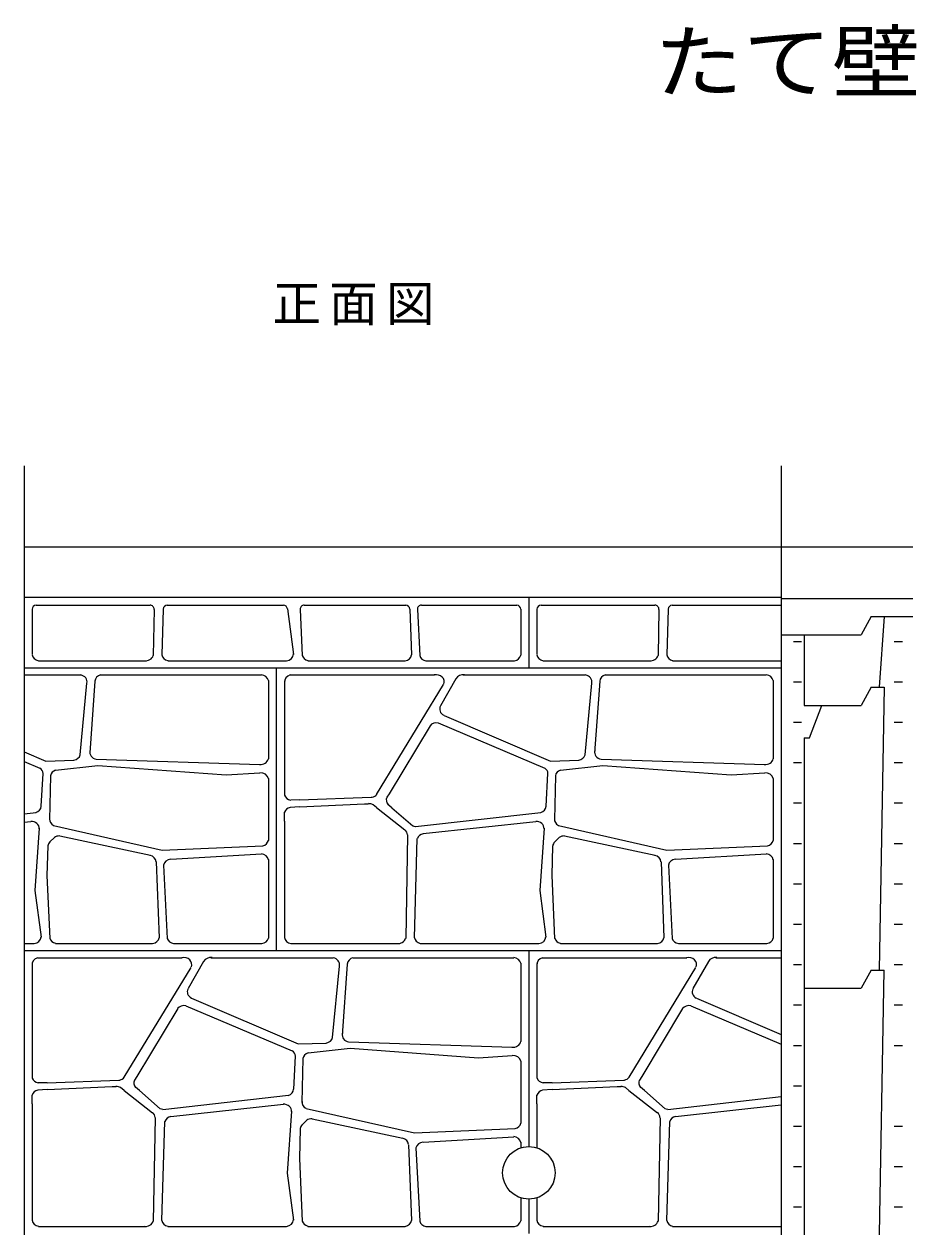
# Model space of a CAD drawing. Units: millimetres, scale not verified. Extents: x -9126 to 9476, y -6334 to 6177.
# Drawn here: x -9126 to -6945, y 3052 to 6030 of the extents above; entities that cross this region are included whole.
import ezdxf
from ezdxf.enums import TextEntityAlignment as Align

# ---------------------------------------------------------------- set-up
doc = ezdxf.new("R2010")
doc.units = ezdxf.units.MM
doc.header["$LTSCALE"] = 40
doc.layers.add('0-0', color=2, linetype='Continuous')
doc.styles.add('ＭＳ ゴシック', font='')
doc.styles.get('ＭＳ ゴシック').set_extended_font_data('MS Gothic')

msp = doc.modelspace()

# ---------------------------------------------------------------- linework, layer by layer
at = {"layer": '0-0', "color": 7}
for p, q in [((-9126.01, 4936.14), (-9126.01, 436.14)), ((-7251.01, 4936.14), (-7251.01, 436.14)), ((-7221.19, 4501.72), (-7201.19, 4501.72)), ((-6971.19, 4501.72), (-6951.19, 4501.72)), ((-7221.19, 4401.72), (-7201.19, 4401.72)), ((-6971.19, 4401.72), (-6951.19, 4401.72)), ((-7221.19, 4301.71), (-7201.19, 4301.71)), ((-6971.19, 4301.71), (-6951.19, 4301.71)), ((-7221.19, 4201.72), (-7201.19, 4201.72)), ((-6971.19, 4201.72), (-6951.19, 4201.72)), ((-7221.19, 4101.71), (-7201.19, 4101.71)), ((-6971.19, 4101.71), (-6951.19, 4101.71)), ((-7221.19, 4001.71), (-7201.19, 4001.71)), ((-6971.19, 4001.71), (-6951.19, 4001.71)), ((-7221.19, 3901.71), (-7201.19, 3901.71)), ((-6971.19, 3901.71), (-6951.19, 3901.71)), ((-7221.19, 3801.71), (-7201.19, 3801.71)), ((-6971.19, 3801.71), (-6951.19, 3801.71)), ((-7221.19, 3701.71), (-7201.19, 3701.71)), ((-6971.19, 3701.71), (-6951.19, 3701.71)), ((-7221.19, 3601.71), (-7201.19, 3601.71)), ((-6971.19, 3601.71), (-6951.19, 3601.71)), ((-7221.19, 3501.71), (-7201.19, 3501.71)), ((-6971.19, 3501.71), (-6951.19, 3501.71)), ((-7221.19, 3401.71), (-7201.19, 3401.71)), ((-7221.19, 3301.71), (-7201.19, 3301.71)), ((-6971.19, 3301.71), (-6951.19, 3301.71)), ((-7221.19, 3201.71), (-7201.19, 3201.71)), ((-6971.19, 3201.71), (-6951.19, 3201.71)), ((-7221.19, 3101.71), (-7201.19, 3101.71)), ((-6971.19, 3101.71), (-6951.19, 3101.71))]:
    msp.add_line(p, q, dxfattribs=at)
at = {"layer": '0-0'}
for p, q in [((-9126.01, 4736.14), (-7251.01, 4736.14)), ((-7251.01, 4736.14), (-5376.01, 4736.14)), ((-9126.01, 4611.14), (-7251.01, 4611.14)), ((-9096.01, 4591.14), (-8813.9, 4591.14)), ((-8771.24, 4591.14), (-8483.73, 4591.14)), ((-8432.34, 4591.14), (-8181.03, 4591.14)), ((-8142.23, 4591.14), (-7906.01, 4591.14)), ((-7876.01, 4611.14), (-7876.01, 4436.14)), ((-7846.01, 4591.14), (-7563.9, 4591.14)), ((-7521.24, 4591.14), (-7251.01, 4591.14)), ((-9106.01, 4581.14), (-9106.01, 4468.86)), ((-8803.9, 4580.95), (-8806.1, 4466.53)), ((-8781.24, 4581.43), (-8784.55, 4468.22)), ((-8473.81, 4582.44), (-8458.97, 4469.3)), ((-8442.33, 4580.69), (-8437.18, 4466.53)), ((-8171.04, 4581.51), (-8166.81, 4468.23)), ((-8152.21, 4580.63), (-8146.41, 4466.38)), ((-7896.01, 4581.14), (-7896.01, 4467.34)), ((-7856.01, 4581.14), (-7856.01, 4468.86)), ((-7553.9, 4580.95), (-7556.1, 4466.53)), ((-7531.24, 4581.43), (-7534.55, 4468.22)), ((-7028.51, 4563.14), (-7053.51, 4518.14)), ((-7028.51, 4563.14), (-6848.51, 4563.14)), ((-6996.01, 4563.14), (-7008.51, 4388.14)), ((-7251.01, 4518.14), (-7053.51, 4518.14)), ((-7194.01, 4518.14), (-7194.01, 4343.14)), ((-9090.47, 4453.64), (-8823.18, 4453.64)), ((-8770.07, 4453.64), (-8476.11, 4453.64)), ((-8422.99, 4453.64), (-8182.57, 4453.64)), ((-8130.81, 4453.64), (-7911.87, 4453.64)), ((-7840.47, 4453.64), (-7573.18, 4453.64)), ((-7520.07, 4453.64), (-7251.01, 4453.64)), ((-9126.01, 4436.14), (-7251.01, 4436.14)), ((-9126.01, 4418.64), (-8985.58, 4418.64)), ((-8936.51, 4418.64), (-8538.38, 4418.64)), ((-8501.01, 3736.14), (-8501.01, 4436.14)), ((-8467, 4418.64), (-8109.91, 4418.64)), ((-8056.56, 4409.19), (-8094.72, 4342.42)), ((-8038.44, 4418.64), (-7735.58, 4418.64)), ((-7686.51, 4418.64), (-7288.38, 4418.64)), ((-8987, 4221.03), (-8970.3, 4398.09)), ((-8950.64, 4402.98), (-8963.17, 4225.71)), ((-8521.01, 4405), (-8521.01, 4210.95)), ((-8481.01, 4403.95), (-8481.01, 4142.47)), ((-8252.97, 4122.76), (-8087.53, 4394.68)), ((-7737, 4221.03), (-7720.3, 4398.09)), ((-7700.64, 4402.98), (-7713.17, 4225.71)), ((-7271.01, 4405), (-7271.01, 4210.95)), ((-7028.51, 4388.14), (-7053.51, 4343.14)), ((-7028.51, 4388.14), (-6996.01, 4388.14)), ((-6996.01, 4388.14), (-7008.51, 3688.14)), ((-8086.18, 4318.39), (-7822.19, 4205.35)), ((-7194.01, 4343.14), (-7053.51, 4343.14)), ((-7181.01, 4263.14), (-7151.01, 4343.14)), ((-8120.46, 4292.75), (-8221.6, 4124.62)), ((-8100.38, 4299.67), (-7836.9, 4188.05)), ((-7194.01, 4263.14), (-7181.01, 4263.14)), ((-9126.01, 4228.39), (-9072.19, 4205.35)), ((-9126.01, 4204.62), (-9086.9, 4188.05)), ((-9072.19, 4205.35), (-9002.71, 4207.52)), ((-8947.33, 4210.05), (-8542.16, 4197)), ((-7822.19, 4205.35), (-7752.71, 4207.52)), ((-7697.34, 4210.05), (-7292.16, 4197)), ((-9083.38, 4093.45), (-9078.72, 4174.98)), ((-9060.48, 4169.06), (-9062.92, 4060.18)), ((-9047.91, 4183.11), (-8943.24, 4194.85)), ((-8943.24, 4194.85), (-8625.38, 4171.24)), ((-8625.38, 4171.24), (-8542.04, 4176.6)), ((-7833.38, 4093.45), (-7828.72, 4174.98)), ((-7810.48, 4169.06), (-7812.92, 4060.18)), ((-7797.91, 4183.11), (-7693.24, 4194.85)), ((-7693.24, 4194.85), (-7375.38, 4171.24)), ((-7375.38, 4171.24), (-7292.04, 4176.6)), ((-8521.01, 4162.44), (-8521.01, 4008.84)), ((-8481.01, 4142.47), (-8481.01, 4120.64)), ((-7271.01, 4162.44), (-7271.01, 4008.84)), ((-8443.59, 4109.26), (-8465.83, 4108.59)), ((-8443.59, 4109.26), (-8266.13, 4115.8)), ((-8266.13, 4115.8), (-8264.09, 4115.86)), ((-8221.63, 4124.7), (-8227.48, 4115.68)), ((-8443.59, 4092.12), (-8467.05, 4090.78)), ((-8443.59, 4092.12), (-8282.7, 4099.62)), ((-8282.52, 4099.58), (-8272.86, 4099.9)), ((-8253.19, 4090.3), (-8261.91, 4097.1)), ((-8253.19, 4090.3), (-8182.79, 4034.86)), ((-8215.14, 4090), (-8224.88, 4097.91)), ((-8215.14, 4090), (-8163.71, 4044.99)), ((-9126.01, 4074.7), (-9096.36, 4078.03)), ((-9126.01, 4054.2), (-9108.9, 4056.05)), ((-8481.01, 4057.04), (-8481.01, 4078.67)), ((-8481.01, 4057.04), (-8481.01, 3768.86)), ((-8157.14, 4043.1), (-7846.36, 4078.03)), ((-8137.76, 4025.84), (-7858.9, 4056.05)), ((-9088.52, 4039.09), (-9099.18, 3885.23)), ((-9052.82, 4045.57), (-8784.31, 3984.94)), ((-9037.58, 4020.04), (-8813.23, 3972.17)), ((-8176.18, 4022.47), (-8181.1, 3766.53)), ((-7838.52, 4039.09), (-7849.18, 3885.23)), ((-7802.82, 4045.57), (-7534.31, 3984.94)), ((-7787.58, 4020.04), (-7563.23, 3972.17)), ((-9067.14, 3995.52), (-9069.19, 3921.97)), ((-9062.04, 4005.37), (-9050.93, 4016.12)), ((-8784.31, 3984.94), (-8534.99, 3995.53)), ((-8159.55, 3768.22), (-8152.37, 4013.55)), ((-7817.14, 3995.52), (-7819.19, 3921.97)), ((-7812.04, 4005.37), (-7800.93, 4016.12)), ((-7534.31, 3984.94), (-7284.99, 3995.53)), ((-8762.65, 3962.42), (-8537.92, 3975.66)), ((-8521.01, 3961.82), (-8521.01, 3767.34)), ((-7512.65, 3962.42), (-7287.92, 3975.66)), ((-7271.01, 3961.82), (-7271.01, 3767.34)), ((-8798.81, 3955.81), (-8791.81, 3768.23)), ((-8780.64, 3948.13), (-8771.41, 3766.38)), ((-7548.81, 3955.81), (-7541.81, 3768.23)), ((-7530.64, 3948.13), (-7521.41, 3766.38)), ((-9069.19, 3921.97), (-9062.18, 3766.53)), ((-7819.19, 3921.97), (-7812.18, 3766.53)), ((-9099.18, 3885.23), (-9083.97, 3769.31)), ((-7849.18, 3885.23), (-7833.97, 3769.31)), ((-9126.01, 3753.64), (-9101.11, 3753.64)), ((-9047.99, 3753.64), (-8807.57, 3753.64)), ((-8755.81, 3753.64), (-8536.87, 3753.64)), ((-8465.47, 3753.64), (-8198.18, 3753.64)), ((-8145.07, 3753.64), (-7851.11, 3753.64)), ((-7797.99, 3753.64), (-7557.57, 3753.64)), ((-7505.81, 3753.64), (-7286.87, 3753.64)), ((-9126.01, 3736.14), (-7251.01, 3736.14)), ((-7876.01, 3736.14), (-7876.01, 3251.14)), ((-9106.01, 3703.95), (-9106.01, 3442.47)), ((-9092, 3718.64), (-8734.91, 3718.64)), ((-8877.97, 3422.76), (-8712.53, 3694.68)), ((-8681.56, 3709.19), (-8719.72, 3642.42)), ((-8663.44, 3718.64), (-8360.58, 3718.64)), ((-8362, 3521.03), (-8345.3, 3698.09)), ((-8325.64, 3702.99), (-8338.17, 3525.71)), ((-8311.51, 3718.64), (-7913.38, 3718.64)), ((-7896.01, 3705), (-7896.01, 3510.95)), ((-7856.01, 3703.95), (-7856.01, 3442.47)), ((-7842, 3718.64), (-7484.91, 3718.64)), ((-7627.97, 3422.76), (-7462.53, 3694.68)), ((-7431.56, 3709.19), (-7469.72, 3642.42)), ((-7413.44, 3718.64), (-7251.01, 3718.64)), ((-7028.51, 3688.14), (-7053.51, 3643.14)), ((-7028.51, 3688.14), (-6996.01, 3688.14)), ((-7008.51, 2988.14), (-6996.01, 3688.14)), ((-7194.01, 3643.14), (-7053.51, 3643.14)), ((-8711.18, 3618.38), (-8447.19, 3505.35)), ((-7461.18, 3618.38), (-7251.01, 3528.39)), ((-8745.46, 3592.75), (-8846.6, 3424.62)), ((-8725.38, 3599.67), (-8461.9, 3488.05)), ((-7495.46, 3592.75), (-7596.6, 3424.62)), ((-7475.38, 3599.67), (-7251.01, 3504.62)), ((-8447.19, 3505.35), (-8377.71, 3507.52)), ((-8422.91, 3483.11), (-8318.24, 3494.85)), ((-8322.34, 3510.05), (-7917.16, 3497)), ((-8318.24, 3494.85), (-8000.38, 3471.23)), ((-8458.38, 3393.45), (-8453.72, 3474.98)), ((-8435.48, 3469.06), (-8437.92, 3360.19)), ((-8000.38, 3471.23), (-7917.04, 3476.6)), ((-7896.01, 3462.44), (-7896.01, 3308.84)), ((-9106.01, 3442.47), (-9106.01, 3420.65)), ((-8846.63, 3424.7), (-8852.48, 3415.68)), ((-7856.01, 3442.47), (-7856.01, 3420.65)), ((-7596.63, 3424.7), (-7602.48, 3415.68)), ((-9068.59, 3409.26), (-9090.83, 3408.59)), ((-9068.59, 3409.26), (-8891.13, 3415.8)), ((-9068.59, 3392.12), (-8907.7, 3399.61)), ((-8907.52, 3399.58), (-8897.86, 3399.9)), ((-8891.13, 3415.8), (-8889.09, 3415.86)), ((-8878.19, 3390.3), (-8886.91, 3397.1)), ((-8840.14, 3390), (-8849.88, 3397.92)), ((-7818.59, 3409.26), (-7840.83, 3408.59)), ((-7818.59, 3409.26), (-7641.13, 3415.8)), ((-7818.59, 3392.12), (-7657.7, 3399.61)), ((-7657.52, 3399.58), (-7647.86, 3399.9)), ((-7641.13, 3415.8), (-7639.09, 3415.86)), ((-7628.19, 3390.3), (-7636.91, 3397.1)), ((-7590.14, 3390), (-7599.88, 3397.92)), ((-9106.01, 3357.04), (-9106.01, 3378.67)), ((-9068.59, 3392.12), (-9092.05, 3390.78)), ((-8878.19, 3390.3), (-8807.79, 3334.86)), ((-8840.14, 3390), (-8788.71, 3344.99)), ((-8782.14, 3343.1), (-8471.36, 3378.03)), ((-7856.01, 3357.04), (-7856.01, 3378.67)), ((-7818.59, 3392.12), (-7842.05, 3390.78)), ((-7628.19, 3390.3), (-7557.79, 3334.86)), ((-7590.14, 3390), (-7538.71, 3344.99)), ((-7532.14, 3343.1), (-7251.01, 3374.7)), ((-9106.01, 3357.04), (-9106.01, 3068.86)), ((-8762.76, 3325.84), (-8483.9, 3356.05)), ((-8463.52, 3339.09), (-8474.18, 3185.23)), ((-8427.82, 3345.57), (-8159.31, 3284.94)), ((-7856.01, 3357.04), (-7856.01, 3247.99)), ((-7512.76, 3325.84), (-7251.01, 3354.2)), ((-8801.18, 3322.47), (-8806.1, 3066.53)), ((-8784.55, 3068.22), (-8777.37, 3313.55)), ((-8437.04, 3305.37), (-8425.93, 3316.12)), ((-8412.58, 3320.04), (-8188.23, 3272.17)), ((-7551.18, 3322.47), (-7556.1, 3066.53)), ((-7534.55, 3068.22), (-7527.37, 3313.55)), ((-8442.14, 3295.52), (-8444.19, 3221.97)), ((-8159.31, 3284.94), (-7909.99, 3295.53)), ((-8137.65, 3262.42), (-7912.92, 3275.66)), ((-8173.81, 3255.81), (-8166.81, 3068.23)), ((-8155.64, 3248.13), (-8146.41, 3066.38)), ((-7896.01, 3261.82), (-7896.01, 3247.99)), ((-8444.19, 3221.97), (-8437.18, 3066.53)), ((-8474.18, 3185.23), (-8458.97, 3069.3)), ((-7896.01, 3124.29), (-7896.01, 3067.34)), ((-7876.01, 3121.14), (-7876.01, 3036.14)), ((-7856.01, 3124.29), (-7856.01, 3068.86)), ((-9090.47, 3053.64), (-8823.18, 3053.64)), ((-8770.07, 3053.64), (-8476.11, 3053.64)), ((-8422.99, 3053.64), (-8182.57, 3053.64)), ((-8130.81, 3053.64), (-7911.87, 3053.64)), ((-7840.47, 3053.64), (-7573.18, 3053.64)), ((-7520.07, 3053.64), (-7251.01, 3053.64))]:
    msp.add_line(p, q, dxfattribs=at)
at = {"layer": '0-0', "color": 5}
msp.add_line((-7251.01, 4608.14), (-5376.01, 4608.14), dxfattribs=at)
at = {"layer": '0-0'}
msp.add_lwpolyline([(-7194.01, 4263.14), (-7194.01, 2943.14), (-7053.51, 2943.14)], dxfattribs=at)
msp.add_circle((-7876.01, 3186.14), 65, dxfattribs=at)
for centre, start, end in [((-9096.01, 4581.14), 90, 180), ((-8813.9, 4581.14), 358.90115, 90), ((-8771.24, 4581.14), 90, 178.32353), ((-8483.73, 4581.14), 7.47195, 90), ((-8432.34, 4581.14), 90, 182.58344), ((-8181.03, 4581.14), 2.13387, 90), ((-8142.23, 4581.14), 90, 182.90857), ((-7906.01, 4581.14), 0, 90), ((-7846.01, 4581.14), 90, 180), ((-7563.9, 4581.14), 358.90115, 90), ((-7521.24, 4581.14), 90, 178.32356)]:
    msp.add_arc(centre, 10, start, end, dxfattribs=at)
for centre, start_param, end_param in [((-9086.14, 4470.82), 3.2633223, 4.4911695), ((-8825.57, 4471.18), 4.5874516, 6.0238411), ((-8764.69, 4470.82), 3.2878276, 4.4243247), ((-8478.96, 4470.82), 4.8456157, 6.2674977), ((-8417.67, 4471.18), 3.3945725, 4.4213249), ((-8186.33, 4470.82), 4.9010393, 6.1321726), ((-7915.61, 4470.82), 4.9006628, 6.0824131), ((-7836.14, 4470.82), 3.2633223, 4.4911695), ((-7575.57, 4471.18), 4.5874516, 6.0238411), ((-7514.69, 4470.82), 3.2878276, 4.4243247), ((-8127.07, 4470.82), 3.3985885, 4.5237386), ((-8989.9, 4401.55), 6.0844293, 7.6362397), ((-8930.65, 4401.9), 1.8681023, 3.0798068), ((-8540.61, 4401.55), 0.1982457, 1.4566109), ((-8461.15, 4401.9), 1.8681023, 3.2585422), ((-8105.6, 4401.55), 5.9498201, 8.0967671), ((-8038.63, 4401.55), 1.4119183, 2.6774191), ((-7739.91, 4401.55), 6.0844293, 7.6362397), ((-7680.66, 4401.9), 1.8681023, 3.0798068), ((-7290.61, 4401.55), 0.1982457, 1.4566109), ((-8076.78, 4334.07), 2.6859649, 4.1953829), ((-8104.79, 4282.58), 1.3484927, 2.5030921), ((-8943.24, 4227.18), 2.9342975, 4.5057985), ((-7693.24, 4227.18), 2.9342975, 4.5057985), ((-9006.55, 4224.69), 4.9055819, 6.0727927), ((-8540.61, 4214.39), 4.5875807, 6.0849396), ((-7756.55, 4224.69), 4.9055819, 6.0727927), ((-7290.61, 4214.39), 4.5875807, 6.0849396), ((-9098.68, 4173.91), 0.0616615, 0.9408344), ((-9040.64, 4166.8), 1.942608, 3.0125977), ((-8540.61, 4158.99), 0.1982457, 1.6414825), ((-7848.68, 4173.91), 0.0616615, 0.9408344), ((-7790.64, 4166.8), 1.942608, 3.0125977), ((-7290.61, 4158.99), 0.1982457, 1.6414825), ((-8461.77, 4125.89), 3.4383655, 4.5006264), ((-8269.03, 4132.84), 4.9641083, 5.6648688), ((-8209.16, 4108.7), 2.7391999, 3.8218372), ((-9103.55, 4094.36), 5.0601539, 6.2316278), ((-8461.77, 4073.9), 1.8380533, 2.8657856), ((-8272.78, 4082.5), 0.9955796, 1.604627), ((-7853.55, 4094.36), 5.0601539, 6.2316278), ((-9108.42, 4038.6), 6.2304947, 7.8894683), ((-9042.67, 4060.98), 3.0524479, 4.1693334), ((-7858.42, 4038.6), 6.2304947, 7.8894683), ((-7792.67, 4060.98), 3.0524479, 4.1693334), ((-9038.3, 4002.55), 1.5344958, 2.2547262), ((-8196.52, 4022.27), 0.0368858, 0.8355058), ((-8154.31, 4060.98), 4.2042285, 4.5673157), ((-8132.8, 4008.77), 1.8327243, 2.8688426), ((-7788.3, 4002.55), 1.5344958, 2.2547262), ((-9047.14, 3993.5), 2.4031945, 3.0264858), ((-8540.61, 4012.32), 4.9974093, 6.0830448), ((-7797.14, 3993.5), 2.4031945, 3.0264858), ((-7290.61, 4012.32), 4.9974093, 6.0830448), ((-8819.04, 3955.14), 0.0696971, 1.3049998), ((-8761, 3944.85), 1.683468, 2.9526992), ((-8540.61, 3958.34), 0.1734264, 1.4560679), ((-7569.04, 3955.14), 0.0696971, 1.3049998), ((-7511, 3944.85), 1.683468, 2.9526992), ((-7290.61, 3958.34), 0.1734264, 1.4560679), ((-9103.96, 3770.83), 4.8456157, 6.2674977), ((-9042.67, 3771.18), 3.3945725, 4.4213249), ((-8811.33, 3770.83), 4.9010393, 6.1321726), ((-8752.07, 3770.83), 3.3985885, 4.5237386), ((-8540.61, 3770.83), 4.9006628, 6.0824131), ((-8461.14, 3770.83), 3.2633223, 4.4911695), ((-8200.57, 3771.18), 4.5874516, 6.0238411), ((-8139.69, 3770.83), 3.2878276, 4.4243247), ((-7853.96, 3770.83), 4.8456157, 6.2674977), ((-7792.67, 3771.18), 3.3945725, 4.4213249), ((-7561.33, 3770.83), 4.9010393, 6.1321726), ((-7502.07, 3770.83), 3.3985885, 4.5237386), ((-7290.61, 3770.83), 4.9006628, 6.0824131), ((-9086.15, 3701.91), 1.8681023, 3.2585422), ((-8730.6, 3701.55), 5.9498201, 8.0967671), ((-8663.63, 3701.55), 1.4119183, 2.6774191), ((-8364.91, 3701.55), 6.0844293, 7.6362397), ((-8305.66, 3701.91), 1.8681023, 3.0798068), ((-7915.61, 3701.55), 0.1982457, 1.4566109), ((-7836.15, 3701.91), 1.8681023, 3.2585422), ((-7480.6, 3701.55), 5.9498201, 8.0967671), ((-7413.63, 3701.55), 1.4119183, 2.6774191), ((-8701.78, 3634.07), 2.6859649, 4.1953829), ((-7451.78, 3634.07), 2.6859649, 4.1953829), ((-8729.79, 3582.58), 1.3484927, 2.5030921), ((-7479.79, 3582.58), 1.3484927, 2.5030921), ((-8381.55, 3524.69), 4.9055819, 6.0727927), ((-8318.24, 3527.18), 2.9342975, 4.5057985), ((-8473.68, 3473.91), 0.0616615, 0.9408344), ((-7915.61, 3514.39), 4.5875807, 6.0849396), ((-8415.64, 3466.81), 1.942608, 3.0125977), ((-7915.61, 3458.99), 0.1982457, 1.6414825), ((-9086.77, 3425.89), 3.4383655, 4.5006264), ((-8897.78, 3382.5), 0.9955796, 1.604627), ((-8894.03, 3432.84), 4.9641083, 5.6648688), ((-8834.16, 3408.7), 2.7391999, 3.8218372), ((-7836.77, 3425.89), 3.4383655, 4.5006264), ((-7647.78, 3382.5), 0.9955796, 1.604627), ((-7644.03, 3432.84), 4.9641083, 5.6648688), ((-7584.16, 3408.7), 2.7391999, 3.8218372), ((-9086.77, 3373.9), 1.8380533, 2.8657856), ((-8478.55, 3394.36), 5.0601539, 6.2316278), ((-7836.77, 3373.9), 1.8380533, 2.8657856), ((-8821.52, 3322.27), 0.0368858, 0.8355058), ((-8779.31, 3360.98), 4.2042285, 4.5673157), ((-8483.42, 3338.6), 6.2304947, 7.8894683), ((-8417.68, 3360.98), 3.0524479, 4.1693334), ((-7571.52, 3322.27), 0.0368858, 0.8355058), ((-7529.31, 3360.98), 4.2042285, 4.5673157), ((-8757.8, 3308.77), 1.8327243, 2.8688426), ((-8422.14, 3293.5), 2.4031945, 3.0264858), ((-8413.3, 3302.56), 1.5344958, 2.2547262), ((-7915.61, 3312.32), 4.9974093, 6.0830448), ((-7507.8, 3308.77), 1.8327243, 2.8688426), ((-7915.61, 3258.34), 0.1734264, 1.4560679), ((-8194.04, 3255.14), 0.0696971, 1.3049998), ((-8136, 3244.85), 1.683468, 2.9526992), ((-9086.14, 3070.83), 3.2633223, 4.4911695), ((-8764.69, 3070.83), 3.2878276, 4.4243247), ((-8478.96, 3070.83), 4.8456157, 6.2674977), ((-8186.33, 3070.83), 4.9010393, 6.1321726), ((-7915.61, 3070.83), 4.9006628, 6.0824131), ((-7836.14, 3070.83), 3.2633223, 4.4911695), ((-7514.69, 3070.83), 3.2878276, 4.4243247), ((-8825.57, 3071.18), 4.5874516, 6.0238411), ((-8417.67, 3071.18), 3.3945725, 4.4213249), ((-8127.07, 3070.83), 3.3985885, 4.5237386), ((-7575.57, 3071.18), 4.5874516, 6.0238411)]:
    msp.add_ellipse(centre, major_axis=(20, 0), ratio=0.875, start_param=start_param, end_param=end_param, dxfattribs=at)

# ---------------------------------------------------------------- texts
at = {"layer": '0-0', "color": 3, "style": 'ＭＳ ゴシック', "width": 1.1}
msp.add_text('たて壁', height=146.6, dxfattribs=at).set_placement((-7566.1, 5819.06), align=Align.BOTTOM_LEFT)
at = {"layer": '0-0', "color": 7, "insert": (-8510.77, 5284.34), "char_height": 87.98, "attachment_point": 7, "style": 'ＭＳ ゴシック'}
msp.add_mtext('\\T1.17;正面図', dxfattribs=at)

doc.saveas('drawing.dxf')
